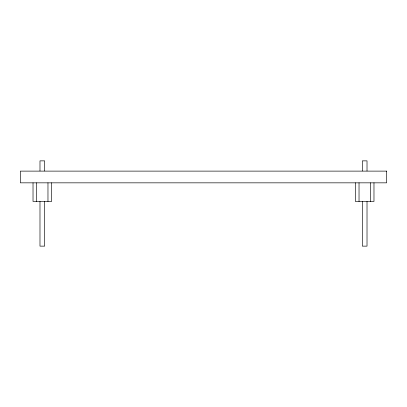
<?xml version="1.0" encoding="UTF-8"?>
<svg xmlns="http://www.w3.org/2000/svg" width="407" height="407" viewBox="0 0 407 407"><rect width="100%" height="100%" fill="white"/><g stroke="black" fill="none" stroke-linecap="round" stroke-linejoin="round"><path stroke-width="0.61" d="M373.977 182.84L373.977 201.45L355.367 201.45L355.367 182.84M370.314 182.84L370.314 201.45M367.017 170.909L367.017 160.862L362.327 160.862L362.327 170.909M367.017 201.45L367.017 246.138L362.327 246.138L362.327 201.45M359.03 182.84L359.03 201.45M51.633 182.84L51.633 201.45L33.023 201.45L33.023 182.84M47.97 182.84L47.97 201.45M44.673 170.909L44.673 160.862L39.983 160.862L39.983 170.909M44.673 201.45L44.673 246.138L39.983 246.138L39.983 201.45M36.686 182.84L36.686 201.45M386.65 171.118L20.35 171.118L20.35 182.84L386.65 182.84L386.65 171.118"/></g></svg>
